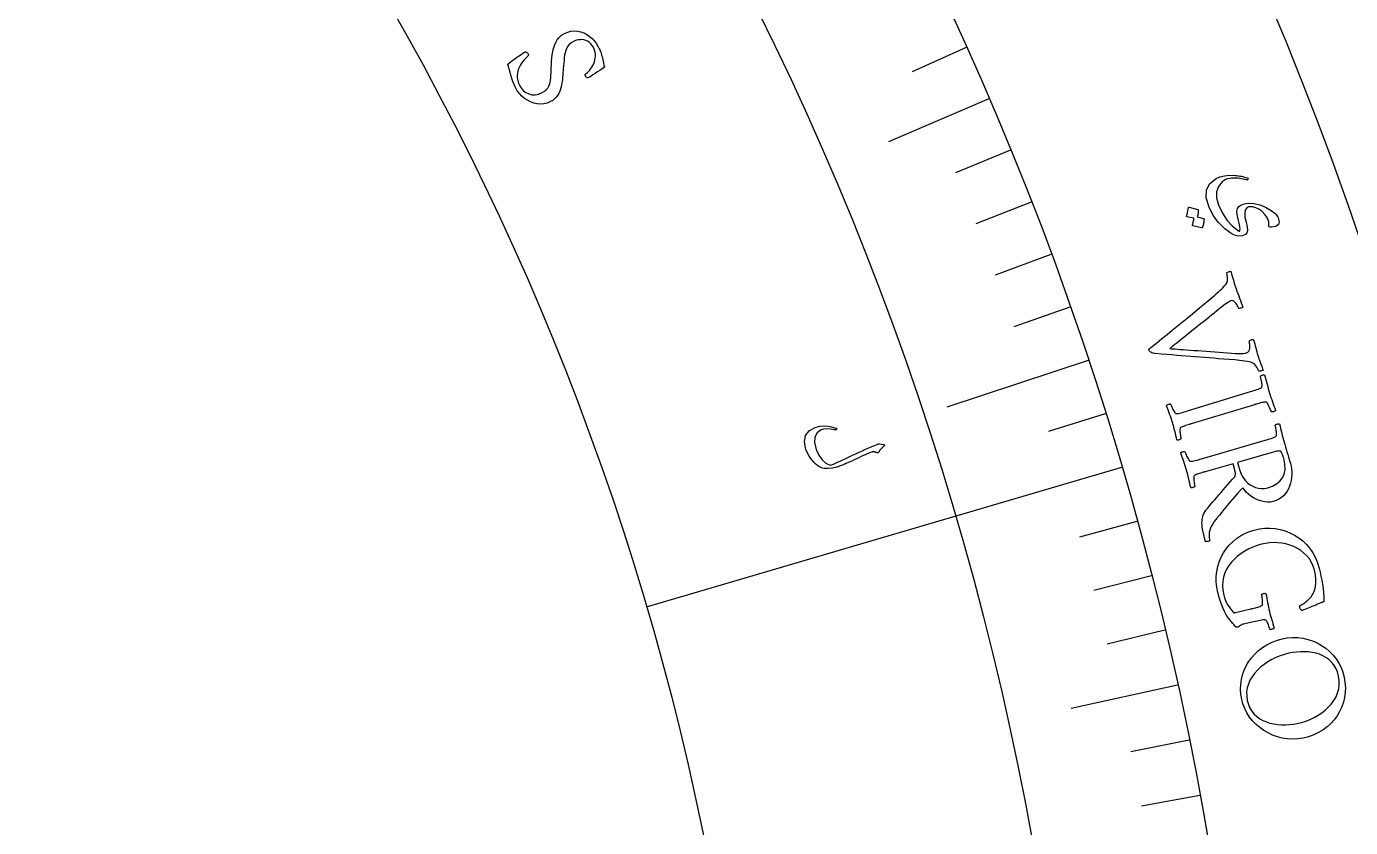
# Model space of a CAD drawing. Header units: millimetres. Extents: x -68 to 68, y -68 to 87.
# Drawn here: x 33.58 to 55.23, y 9.26 to 22.35 of the extents above; entities that cross this region are included whole.
import ezdxf

# ---------------------------------------------------------------- set-up
doc = ezdxf.new("R2010")
doc.units = ezdxf.units.MM
for name, color, linetype in [('ENGRAVE', 7, 'Continuous'), ('ENGRAVE_FINE', 8, 'Continuous'), ('TEXT', 5, 'Continuous')]:
    doc.layers.add(name, color=color, linetype=linetype)

msp = doc.modelspace()

# ---------------------------------------------------------------- linework, layer by layer
at = {"layer": 'ENGRAVE'}
for points in [[(49.3115, 21.1669), (47.674, 20.464)], [(50.9346, 16.8917), (48.6281, 16.1268)], [(51.4818, 15.1421), (43.711, 12.8565)], [(52.3968, 11.586), (50.6569, 11.2012)]]:
    msp.add_lwpolyline(points, dxfattribs=at)
for radius in [66.15, 66.15, 64.3781, 61.0875, 61.0875, 58.4888, 53.6625, 53.6625, 50.8275, 45.5625, 45.5625]:
    msp.add_circle((0, 0), radius, dxfattribs=at)
at = {"layer": 'ENGRAVE_FINE'}
for points in [[(48.9442, 22.003), (48.0576, 21.6045)], [(49.6648, 20.3241), (48.7652, 19.9559)], [(50.0039, 19.4749), (49.0982, 19.1222)], [(50.3286, 18.6197), (49.417, 18.2824)], [(50.6389, 17.7585), (49.7217, 17.4368)], [(51.2156, 16.0195), (50.2879, 15.7293)], [(51.7332, 14.2598), (50.7961, 14.0016)], [(51.9695, 13.3729), (51.0282, 13.1307)], [(52.1908, 12.4815), (51.2454, 12.2554)], [(52.5877, 10.6865), (51.6351, 10.493)], [(52.7631, 9.7834), (51.8074, 9.6062)]]:
    msp.add_lwpolyline(points, dxfattribs=at)
at = {"layer": 'TEXT'}
for points in [[(42.928, 22.0139), (42.9433, 21.9828), (42.9564, 21.9539), (42.9672, 21.9273), (42.9756, 21.903), (42.9827, 21.8796), (42.9892, 21.8556), (42.9952, 21.8309), (43.0007, 21.8057), (43.0064, 21.7787), (43.0129, 21.7487), (43.0203, 21.7157), (43.0285, 21.6798), (42.9924, 21.6541), (42.9553, 21.6288), (42.9172, 21.6039), (42.8782, 21.5793), (42.8411, 21.5565), (42.809, 21.537), (42.7817, 21.5207), (42.7593, 21.5078), (42.7545, 21.5055), (42.7491, 21.5059), (42.7432, 21.5089), (42.7367, 21.5146), (42.7305, 21.5213), (42.7253, 21.5276), (42.7212, 21.5335), (42.7181, 21.5389), (42.7151, 21.546), (42.7136, 21.5529), (42.7134, 21.5595), (42.7147, 21.5658), (42.7323, 21.5786), (42.7503, 21.5942), (42.7689, 21.6126), (42.7879, 21.634), (42.8064, 21.6575), (42.8234, 21.6828), (42.8388, 21.7098), (42.8528, 21.7385), (42.8646, 21.7685), (42.8735, 21.7993), (42.8796, 21.831), (42.8828, 21.8636), (42.8823, 21.8965), (42.8772, 21.9292), (42.8676, 21.9617), (42.8534, 21.994), (42.831, 22.0322), (42.8066, 22.0637), (42.7801, 22.0886), (42.7515, 22.1068), (42.7218, 22.1195), (42.6918, 22.1278), (42.6614, 22.1316), (42.6309, 22.1309), (42.6009, 22.1269), (42.5726, 22.1203), (42.5459, 22.1114), (42.5207, 22.0999), (42.4842, 22.0776), (42.4537, 22.0517), (42.4292, 22.0223), (42.4107, 21.9893), (42.3967, 21.9535), (42.3857, 21.9158), (42.3776, 21.876), (42.3725, 21.8342), (42.3687, 21.7912), (42.3647, 21.7481), (42.3605, 21.7047), (42.356, 21.661), (42.3533, 21.6277), (42.3504, 21.5928), (42.3474, 21.5562), (42.3443, 21.518), (42.3404, 21.4789), (42.3352, 21.4399), (42.3287, 21.4008), (42.3209, 21.3618), (42.3109, 21.3236), (42.2979, 21.2872), (42.282, 21.2526), (42.2631, 21.2197), (42.2407, 21.1894), (42.2142, 21.1625), (42.1835, 21.1389), (42.1488, 21.1188), (42.0943, 21.0962), (42.0393, 21.0828), (41.9837, 21.0784), (41.9275, 21.083), (41.8723, 21.0955), (41.8195, 21.1145), (41.7692, 21.14), (41.7212, 21.1721), (41.6769, 21.2096), (41.6376, 21.2513), (41.6033, 21.2973), (41.5739, 21.3475), (41.5501, 21.3971), (41.5296, 21.4473), (41.5122, 21.498), (41.498, 21.5492), (41.4855, 21.5993), (41.4732, 21.6465), (41.461, 21.6907), (41.449, 21.7321), (41.4758, 21.7536), (41.5038, 21.7752), (41.5331, 21.797), (41.5635, 21.819), (41.5936, 21.8403), (41.622, 21.86), (41.6486, 21.8782), (41.6735, 21.8948), (41.6952, 21.909), (41.7125, 21.9201), (41.7252, 21.928), (41.7336, 21.9328), (41.7412, 21.9301), (41.7486, 21.9269), (41.7559, 21.923), (41.763, 21.9186), (41.7696, 21.9136), (41.7753, 21.908), (41.7803, 21.9018), (41.7844, 21.895), (41.7876, 21.8862), (41.7875, 21.8779), (41.7843, 21.8702), (41.7778, 21.8632), (41.7643, 21.8512), (41.749, 21.8362), (41.7319, 21.8181), (41.713, 21.7971), (41.6936, 21.7733), (41.675, 21.747), (41.6572, 21.7183), (41.6402, 21.6871), (41.6253, 21.6539), (41.6141, 21.6191), (41.6063, 21.5826), (41.6022, 21.5445), (41.603, 21.5049), (41.6101, 21.4639), (41.6234, 21.4216), (41.6431, 21.3779), (41.6706, 21.334), (41.7046, 21.2973), (41.745, 21.2676), (41.7919, 21.2449), (41.843, 21.2318), (41.8961, 21.2309), (41.9512, 21.2421), (42.0084, 21.2654), (42.0467, 21.2878), (42.0781, 21.3125), (42.1024, 21.3397), (42.1198, 21.3692), (42.1322, 21.401), (42.1416, 21.4349), (42.148, 21.4708), (42.1514, 21.5087), (42.1533, 21.5484), (42.1551, 21.5895), (42.1567, 21.632), (42.1582, 21.676), (42.1616, 21.7259), (42.1656, 21.777), (42.1705, 21.8295), (42.176, 21.8832), (42.184, 21.9365), (42.1959, 21.988), (42.2119, 22.0375), (42.2319, 22.0852), (42.2574, 22.1293), (42.2897, 22.1683), (42.3289, 22.2021), (42.3751, 22.2307), (42.4279, 22.2539), (42.4809, 22.2682), (42.5343, 22.2736), (42.588, 22.2701), (42.6408, 22.2588), (42.6913, 22.2408), (42.7396, 22.2162), (42.7857, 22.185), (42.8283, 22.1484), (42.8662, 22.1076), (42.8995, 22.0628), (42.928, 22.0139)], [(53.891, 19.0975), (53.8899, 19.1549), (53.8702, 19.2124), (53.8319, 19.27), (53.7751, 19.3275), (53.7288, 19.3603), (53.6792, 19.3835), (53.6263, 19.3973), (53.5701, 19.4016), (53.5597, 19.4003), (53.5495, 19.3968), (53.5397, 19.3913), (53.5303, 19.3836), (53.5056, 19.3464), (53.4953, 19.2954), (53.4993, 19.2304), (53.5176, 19.1515), (53.5363, 19.0738), (53.5411, 19.0143), (53.5321, 18.973), (53.5093, 18.9499), (53.4521, 18.928), (53.3968, 18.9211), (53.3432, 18.9291), (53.2914, 18.9521), (53.1696, 19.04), (53.066, 19.1427), (52.9805, 19.2603), (52.9131, 19.3928), (52.868, 19.548), (52.872, 19.6782), (52.9253, 19.7836), (53.028, 19.8642), (53.0912, 19.8904), (53.1641, 19.9072), (53.2468, 19.9147), (53.3392, 19.9129), (53.3658, 19.9101), (53.3916, 19.9067), (53.4168, 19.9027), (53.4413, 19.8982), (53.4653, 19.8929), (53.4889, 19.887), (53.512, 19.8803), (53.5348, 19.8729), (53.5448, 19.8681), (53.5503, 19.8625), (53.5511, 19.8561), (53.5473, 19.8489), (53.5413, 19.8434), (53.5344, 19.8401), (53.5268, 19.839), (53.5184, 19.84), (53.3903, 19.866), (53.2821, 19.8692), (53.194, 19.85), (53.1259, 19.8083), (53.0656, 19.7336), (53.036, 19.6461), (53.0369, 19.5456), (53.0683, 19.432), (53.1312, 19.2948), (53.2066, 19.178), (53.2946, 19.0814), (53.3954, 19.005), (53.4031, 19.001), (53.4094, 19.0007), (53.4144, 19.0042), (53.4181, 19.0113), (53.4208, 19.0361), (53.4164, 19.0758), (53.4049, 19.1305), (53.3862, 19.2001), (53.3698, 19.272), (53.3668, 19.3302), (53.3771, 19.3749), (53.4008, 19.4061), (53.4338, 19.4285), (53.471, 19.4449), (53.5124, 19.4553), (53.558, 19.4596), (53.6526, 19.4542), (53.7457, 19.4326), (53.8372, 19.3949), (53.927, 19.3409), (53.9491, 19.3259), (53.969, 19.3108), (53.9867, 19.2955), (54.0022, 19.2801), (54.0156, 19.2647), (54.0269, 19.2495), (54.0362, 19.2345), (54.0434, 19.2196), (54.0593, 19.1569), (54.046, 19.1104), (54.0038, 19.0801), (53.9324, 19.0658), (53.9116, 19.0667), (53.8977, 19.0723), (53.8908, 19.0825), (53.891, 19.0975)], [(52.8227, 19.2101), (52.8254, 19.2088), (52.8276, 19.2066), (52.8292, 19.2032), (52.8304, 19.1988), (52.8301, 19.1814), (52.8291, 19.1642), (52.8273, 19.1474), (52.8247, 19.1308), (52.8213, 19.1144), (52.817, 19.0979), (52.8118, 19.0815), (52.8057, 19.0651), (52.8033, 19.0615), (52.8003, 19.0592), (52.7965, 19.0581), (52.7921, 19.0584), (52.6453, 19.0895), (52.643, 19.0909), (52.6419, 19.0939), (52.6421, 19.0985), (52.6434, 19.1046), (52.6451, 19.109), (52.6471, 19.116), (52.6494, 19.1254), (52.652, 19.1375), (52.655, 19.1521), (52.6584, 19.1696), (52.6622, 19.1898), (52.6665, 19.2129), (52.5521, 19.2377), (52.5482, 19.2394), (52.5463, 19.2426), (52.5462, 19.2474), (52.548, 19.2538), (52.5495, 19.2593), (52.5517, 19.2679), (52.5546, 19.2795), (52.5581, 19.2943), (52.5622, 19.3124), (52.5668, 19.3339), (52.5719, 19.3589), (52.5774, 19.3874), (52.5789, 19.3907), (52.5809, 19.3927), (52.5833, 19.3932), (52.5863, 19.3925), (52.7291, 19.3588), (52.7318, 19.3576), (52.7339, 19.3553), (52.7356, 19.352), (52.7368, 19.3476), (52.7373, 19.333), (52.7369, 19.3186), (52.7357, 19.3043), (52.7337, 19.2902), (52.731, 19.2762), (52.7276, 19.2624), (52.7235, 19.2489), (52.7189, 19.2355)], [(53.3554, 18.0601), (53.3691, 18.0203), (53.383, 17.9814), (53.3971, 17.9432), (53.4115, 17.9058), (53.4258, 17.8689), (53.4398, 17.8322), (53.4536, 17.7958), (53.467, 17.7597), (53.4617, 17.7556), (53.4537, 17.7514), (53.4432, 17.7473), (53.4302, 17.7433), (53.4173, 17.7401), (53.4074, 17.7388), (53.4005, 17.7394), (53.3965, 17.7418), (53.3939, 17.7484), (53.3894, 17.758), (53.3831, 17.7706), (53.3749, 17.7862), (53.3653, 17.8029), (53.3545, 17.8187), (53.3427, 17.8337), (53.3298, 17.8478), (53.3159, 17.8589), (53.301, 17.8653), (53.2852, 17.8668), (53.2685, 17.8634), (53.2446, 17.8523), (53.2121, 17.832), (53.171, 17.8026), (53.1214, 17.7641), (53.0958, 17.7435), (53.0663, 17.7197), (53.0328, 17.6927), (52.9955, 17.6625), (52.9552, 17.63), (52.9129, 17.596), (52.8685, 17.5604), (52.822, 17.5234), (52.7745, 17.4855), (52.727, 17.4475), (52.6796, 17.4095), (52.6321, 17.3712), (52.5857, 17.3338), (52.541, 17.2981), (52.4982, 17.264), (52.4572, 17.2315), (52.4189, 17.2014), (52.3843, 17.1742), (52.3533, 17.1499), (52.326, 17.1285), (52.3034, 17.1109), (52.2867, 17.0977), (52.2758, 17.0889), (52.2708, 17.0847), (52.2805, 17.0836), (52.2979, 17.082), (52.3232, 17.0798), (52.3564, 17.0772), (52.3959, 17.0742), (52.4405, 17.0709), (52.4901, 17.0674), (52.5447, 17.0636), (52.6034, 17.0595), (52.665, 17.0551), (52.7295, 17.0504), (52.7971, 17.0455), (52.8664, 17.0404), (52.9362, 17.0351), (53.0065, 17.0299), (53.0774, 17.0245), (53.1475, 17.0192), (53.2154, 17.014), (53.2813, 17.009), (53.3451, 17.004), (53.3691, 17.0024), (53.3935, 17.0015), (53.4183, 17.0015), (53.4436, 17.0022), (53.4679, 17.0039), (53.4898, 17.0066), (53.5094, 17.0102), (53.5266, 17.0148), (53.5444, 17.0228), (53.5585, 17.0343), (53.5687, 17.0492), (53.575, 17.0676), (53.5786, 17.0878), (53.5805, 17.1082), (53.5805, 17.1287), (53.5789, 17.1493), (53.5763, 17.1683), (53.5738, 17.1841), (53.5714, 17.1966), (53.5689, 17.2058), (53.5714, 17.2115), (53.5773, 17.2168), (53.5865, 17.2218), (53.599, 17.2266), (53.6122, 17.2301), (53.6235, 17.2317), (53.633, 17.2312), (53.6405, 17.2288), (53.6499, 17.1948), (53.6589, 17.1617), (53.6674, 17.1295), (53.6754, 17.0982), (53.6836, 17.067), (53.6925, 17.0349), (53.7021, 17.002), (53.7125, 16.9684), (53.7213, 16.9409), (53.7293, 16.9164), (53.7364, 16.895), (53.7428, 16.8766), (53.7488, 16.8599), (53.7549, 16.8433), (53.7612, 16.827), (53.7675, 16.8108), (53.7741, 16.7939), (53.7814, 16.775), (53.7892, 16.7542), (53.7976, 16.7315), (53.7921, 16.7276), (53.7838, 16.7238), (53.7727, 16.7201), (53.7588, 16.7167), (53.7454, 16.7141), (53.7356, 16.7129), (53.7294, 16.7132), (53.7268, 16.715), (53.7229, 16.7248), (53.7159, 16.739), (53.7059, 16.7576), (53.6928, 16.7806), (53.677, 16.8039), (53.6589, 16.8236), (53.6386, 16.8397), (53.6161, 16.852), (53.5967, 16.8594), (53.5705, 16.8664), (53.5374, 16.8732), (53.4974, 16.8797), (53.4545, 16.8856), (53.4127, 16.8906), (53.3721, 16.8947), (53.3326, 16.898), (53.2411, 16.9054), (53.1534, 16.9123), (53.0695, 16.9189), (52.9895, 16.925), (52.9122, 16.9309), (52.8361, 16.9369), (52.7614, 16.9428), (52.688, 16.9488), (52.6147, 16.9548), (52.5399, 16.9608), (52.4638, 16.9667), (52.3863, 16.9727), (52.3059, 16.9789), (52.2213, 16.9857), (52.1324, 16.993), (52.0392, 17.0008), (52.0144, 17.0038), (51.9931, 17.0084), (51.9754, 17.0147), (51.9612, 17.0227), (51.9499, 17.0319), (51.9406, 17.0419), (51.9334, 17.0528), (51.9284, 17.0646), (51.9282, 17.0684), (51.9302, 17.0726), (51.9342, 17.0772), (51.9404, 17.082), (51.947, 17.0869), (51.9526, 17.0915), (51.9571, 17.0957), (51.9605, 17.0995), (52.0528, 17.1738), (52.1418, 17.2458), (52.2277, 17.3153), (52.3105, 17.3824), (52.392, 17.4486), (52.4741, 17.5155), (52.5567, 17.583), (52.64, 17.6513), (52.7256, 17.722), (52.8153, 17.7967), (52.909, 17.8756), (53.0067, 17.9587), (53.0368, 17.9841), (53.065, 18.0087), (53.0915, 18.0325), (53.1161, 18.0556), (53.1391, 18.0785), (53.1606, 18.1017), (53.1806, 18.1254), (53.1991, 18.1494), (53.2059, 18.1601), (53.211, 18.1729), (53.2142, 18.188), (53.2156, 18.2053), (53.2158, 18.2234), (53.215, 18.241), (53.2134, 18.2582), (53.211, 18.2749), (53.2081, 18.2902), (53.2053, 18.3033), (53.2026, 18.3142), (53.1999, 18.3228), (53.2016, 18.3246), (53.2076, 18.3276), (53.2177, 18.3316), (53.2322, 18.3367), (53.2468, 18.3416), (53.2578, 18.3449), (53.265, 18.3465), (53.2685, 18.3465), (53.2813, 18.3053), (53.2926, 18.2676), (53.3024, 18.2335), (53.3109, 18.2029), (53.3195, 18.1724), (53.3298, 18.1384), (53.3418, 18.1009), (53.3554, 18.0601)], [(53.902, 16.3565), (53.9133, 16.3201), (53.9249, 16.2843), (53.9368, 16.2491), (53.949, 16.2145), (53.9613, 16.1798), (53.9737, 16.1442), (53.9862, 16.1078), (53.9988, 16.0706), (53.9942, 16.0644), (53.9873, 16.0592), (53.9781, 16.0548), (53.9666, 16.0513), (53.9549, 16.0489), (53.9447, 16.0479), (53.9361, 16.0482), (53.9292, 16.0499), (53.9263, 16.059), (53.9219, 16.0711), (53.9161, 16.0863), (53.9089, 16.1045), (53.9008, 16.1238), (53.8925, 16.1423), (53.8839, 16.1601), (53.875, 16.1771), (53.866, 16.1917), (53.8573, 16.2021), (53.8488, 16.2086), (53.8405, 16.2109), (53.8261, 16.2103), (53.8101, 16.2083), (53.7925, 16.205), (53.7733, 16.2003), (53.7528, 16.1947), (53.7314, 16.1887), (53.7092, 16.1823), (53.6861, 16.1754), (53.6824, 16.1743), (53.6786, 16.1732), (53.6749, 16.172), (53.6712, 16.1709), (53.6675, 16.1698), (53.6637, 16.1687), (53.66, 16.1675), (53.6563, 16.1664), (52.6217, 15.8547), (52.618, 15.8536), (52.6143, 15.8525), (52.6106, 15.8514), (52.6069, 15.8502), (52.6031, 15.8491), (52.5994, 15.848), (52.5957, 15.8469), (52.592, 15.8457), (52.569, 15.8387), (52.5471, 15.8319), (52.5264, 15.8252), (52.5068, 15.8187), (52.4887, 15.8122), (52.4725, 15.8054), (52.4583, 15.7983), (52.4461, 15.791), (52.4413, 15.7849), (52.438, 15.7752), (52.4361, 15.7618), (52.4356, 15.7449), (52.4363, 15.726), (52.4379, 15.7067), (52.4405, 15.687), (52.4441, 15.6669), (52.4479, 15.6482), (52.4512, 15.6328), (52.4541, 15.6206), (52.4565, 15.6116), (52.4516, 15.6065), (52.4446, 15.6017), (52.4355, 15.597), (52.4243, 15.5926), (52.4128, 15.5893), (52.4028, 15.5879), (52.3942, 15.5884), (52.387, 15.5909), (52.3785, 15.6281), (52.3701, 15.6646), (52.3617, 15.7002), (52.3534, 15.735), (52.3447, 15.7695), (52.3355, 15.8044), (52.3256, 15.8395), (52.3151, 15.875), (52.3044, 15.9095), (52.2931, 15.9442), (52.2812, 15.979), (52.2687, 16.0139), (52.2558, 16.0491), (52.2426, 16.0845), (52.2292, 16.1202), (52.2155, 16.1561), (52.22, 16.1621), (52.2269, 16.1673), (52.236, 16.1718), (52.2474, 16.1754), (52.2592, 16.1779), (52.2693, 16.1791), (52.2779, 16.179), (52.2848, 16.1775), (52.2877, 16.1687), (52.2921, 16.1569), (52.298, 16.1422), (52.3052, 16.1246), (52.3134, 16.1059), (52.3223, 16.0878), (52.3317, 16.0705), (52.3419, 16.0538), (52.3518, 16.0396), (52.3608, 16.0297), (52.3688, 16.024), (52.3758, 16.0225), (52.3931, 16.023), (52.4123, 16.0252), (52.4332, 16.0292), (52.456, 16.0349), (52.4802, 16.0417), (52.5053, 16.049), (52.5312, 16.0566), (52.558, 16.0648), (53.5913, 16.3806), (53.6182, 16.3889), (53.6442, 16.3971), (53.6694, 16.4052), (53.6938, 16.4133), (53.7164, 16.4215), (53.7364, 16.4301), (53.7537, 16.4391), (53.7683, 16.4485), (53.7743, 16.454), (53.778, 16.4635), (53.7794, 16.477), (53.7786, 16.4945), (53.7764, 16.5141), (53.7736, 16.5341), (53.7702, 16.5544), (53.7661, 16.575), (53.762, 16.5941), (53.7584, 16.61), (53.7552, 16.6225), (53.7526, 16.6317), (53.7575, 16.6369), (53.7644, 16.6419), (53.7734, 16.6467), (53.7846, 16.6513), (53.796, 16.6547), (53.8061, 16.6562), (53.8147, 16.6557), (53.822, 16.6532), (53.8323, 16.615), (53.8424, 16.577), (53.8522, 16.5394), (53.8617, 16.502), (53.8713, 16.465), (53.8812, 16.4284), (53.8914, 16.3922), (53.902, 16.3565)], [(47.5916, 15.5192), (47.5968, 15.5181), (47.6011, 15.5158), (47.6043, 15.5124), (47.6065, 15.5078), (47.6073, 15.5027), (47.6061, 15.4979), (47.6031, 15.4932), (47.5983, 15.4888), (47.5695, 15.4643), (47.5455, 15.4403), (47.5264, 15.4169), (47.5121, 15.394), (47.5066, 15.3869), (47.4989, 15.3828), (47.4889, 15.382), (47.4768, 15.3842), (47.4706, 15.3862), (47.4647, 15.388), (47.4591, 15.3898), (47.4536, 15.3914), (47.4485, 15.3928), (47.4439, 15.3943), (47.4396, 15.3956), (47.4358, 15.3969), (47.4289, 15.399), (47.4213, 15.3995), (47.413, 15.3987), (47.4039, 15.3963), (47.3795, 15.3865), (47.3529, 15.3753), (47.3242, 15.3628), (47.2935, 15.3491), (47.2606, 15.3342), (47.2256, 15.3182), (47.1884, 15.3011), (47.1491, 15.2829), (47.1101, 15.2641), (47.0733, 15.2468), (47.0387, 15.231), (47.0064, 15.2165), (46.9762, 15.2034), (46.9482, 15.1915), (46.9223, 15.1807), (46.8985, 15.1712), (46.8271, 15.146), (46.7569, 15.1298), (46.6881, 15.1226), (46.6205, 15.1243), (46.5781, 15.1336), (46.5348, 15.1551), (46.4904, 15.1887), (46.4451, 15.2345), (46.4028, 15.2864), (46.3685, 15.3368), (46.3419, 15.3857), (46.3232, 15.4333), (46.2994, 15.5601), (46.3162, 15.6624), (46.3737, 15.7403), (46.472, 15.7938), (46.552, 15.8139), (46.6352, 15.8194), (46.7215, 15.8102), (46.8109, 15.7861), (46.8164, 15.7838), (46.8204, 15.7808), (46.8227, 15.7771), (46.8235, 15.7726), (46.8233, 15.7675), (46.8223, 15.7633), (46.8202, 15.76), (46.8173, 15.7576), (46.8127, 15.755), (46.8078, 15.7536), (46.8028, 15.7533), (46.7976, 15.7542), (46.7218, 15.7657), (46.6591, 15.77), (46.6095, 15.7672), (46.5729, 15.7573), (46.5039, 15.7072), (46.4675, 15.6371), (46.4637, 15.547), (46.4922, 15.4369), (46.535, 15.3432), (46.5867, 15.2686), (46.6474, 15.213), (46.7173, 15.1765), (46.7423, 15.1859), (46.7712, 15.1974), (46.8042, 15.2112), (46.8411, 15.2272), (46.8821, 15.2455), (46.9272, 15.2662), (46.9764, 15.2894), (47.0297, 15.315), (47.0849, 15.3409), (47.1393, 15.3661), (47.1929, 15.3906), (47.2457, 15.4145), (47.2978, 15.4377), (47.3491, 15.46), (47.3997, 15.4815), (47.4496, 15.5022), (47.497, 15.5242), (47.5027, 15.5257), (47.5082, 15.5266), (47.5135, 15.5268), (47.5187, 15.5264)], [(54.2436, 15.2045), (54.2538, 15.1617), (54.2606, 15.1172), (54.2642, 15.0712), (54.2644, 15.0235), (54.2612, 14.9755), (54.2544, 14.9285), (54.2439, 14.8823), (54.2297, 14.8371), (54.2116, 14.7938), (54.1892, 14.7532), (54.1625, 14.7154), (54.1314, 14.6804), (54.0958, 14.6493), (54.0554, 14.623), (54.0101, 14.6016), (53.96, 14.585), (53.9157, 14.5763), (53.8703, 14.574), (53.824, 14.578), (53.7765, 14.5883), (53.7294, 14.6038), (53.6838, 14.6234), (53.6397, 14.6471), (53.5972, 14.6749), (53.5575, 14.7057), (53.5219, 14.7384), (53.4905, 14.7732), (53.4633, 14.8098), (53.4196, 14.7629), (53.3779, 14.7173), (53.3382, 14.673), (53.3005, 14.63), (53.2639, 14.5873), (53.2276, 14.5441), (53.1916, 14.5004), (53.156, 14.4561), (53.1195, 14.4104), (53.0811, 14.3621), (53.0409, 14.3115), (52.9987, 14.2584), (52.9731, 14.2229), (52.952, 14.1875), (52.9357, 14.1522), (52.9239, 14.117), (52.9169, 14.0799), (52.9145, 14.0389), (52.9169, 13.9941), (52.9239, 13.9453), (52.9188, 13.9397), (52.9111, 13.9353), (52.9007, 13.9322), (52.8876, 13.9304), (52.8746, 13.9295), (52.8645, 13.929), (52.8574, 13.9289), (52.8531, 13.9293), (52.8382, 13.9877), (52.8258, 14.0413), (52.8157, 14.09), (52.8081, 14.1339), (52.8026, 14.1728), (52.7991, 14.2063), (52.7974, 14.2346), (52.7977, 14.2575), (52.7997, 14.2727), (52.8025, 14.2907), (52.8059, 14.3116), (52.8101, 14.3354), (52.8169, 14.3611), (52.8279, 14.3876), (52.8432, 14.4149), (52.8627, 14.4431), (52.8726, 14.4555), (52.8863, 14.4722), (52.9039, 14.4934), (52.9252, 14.519), (52.9498, 14.5481), (52.977, 14.58), (53.0068, 14.6147), (53.0391, 14.6521), (53.0733, 14.6916), (53.1086, 14.7324), (53.145, 14.7746), (53.1826, 14.8182), (53.2205, 14.8621), (53.2581, 14.9053), (53.2954, 14.9478), (53.3324, 14.9896), (53.342, 15.0055), (53.3467, 15.0248), (53.3464, 15.0474), (53.3411, 15.0733), (53.3048, 15.201), (52.8513, 15.0717), (52.8476, 15.0706), (52.8439, 15.0696), (52.8401, 15.0685), (52.8364, 15.0674), (52.8326, 15.0664), (52.8289, 15.0653), (52.8252, 15.0642), (52.8214, 15.0632), (52.7983, 15.0565), (52.7764, 15.05), (52.7555, 15.0436), (52.7358, 15.0374), (52.7177, 15.0312), (52.7014, 15.0246), (52.6871, 15.0178), (52.6747, 15.0106), (52.6699, 15.0046), (52.6664, 14.9949), (52.6643, 14.9816), (52.6636, 14.9647), (52.664, 14.9457), (52.6654, 14.9264), (52.6677, 14.9067), (52.6709, 14.8865), (52.6744, 14.8678), (52.6775, 14.8523), (52.6802, 14.8401), (52.6825, 14.831), (52.6775, 14.826), (52.6705, 14.8213), (52.6613, 14.8168), (52.6501, 14.8125), (52.6385, 14.8094), (52.6284, 14.8081), (52.6198, 14.8088), (52.6127, 14.8114), (52.6048, 14.8487), (52.5969, 14.8853), (52.589, 14.921), (52.5812, 14.9559), (52.5731, 14.9906), (52.5644, 15.0256), (52.555, 15.0609), (52.5451, 15.0965), (52.5348, 15.1312), (52.524, 15.166), (52.5127, 15.201), (52.5007, 15.2361), (52.4883, 15.2715), (52.4757, 15.3071), (52.4628, 15.343), (52.4496, 15.3791), (52.4542, 15.385), (52.4612, 15.3902), (52.4704, 15.3945), (52.4818, 15.3979), (52.4936, 15.4003), (52.5038, 15.4013), (52.5123, 15.4011), (52.5192, 15.3995), (52.522, 15.3906), (52.5263, 15.3788), (52.5319, 15.364), (52.5388, 15.3463), (52.5468, 15.3274), (52.5553, 15.3092), (52.5646, 15.2917), (52.5744, 15.2749), (52.5842, 15.2606), (52.593, 15.2505), (52.6009, 15.2447), (52.6079, 15.2431), (52.6252, 15.2434), (52.6444, 15.2453), (52.6654, 15.249), (52.6883, 15.2544), (52.7126, 15.2608), (52.7377, 15.2677), (52.7638, 15.2749), (52.7907, 15.2827), (53.8279, 15.5857), (53.8548, 15.5935), (53.881, 15.6014), (53.9063, 15.6091), (53.9308, 15.6168), (53.9536, 15.6247), (53.9737, 15.633), (53.9911, 15.6418), (54.0059, 15.6509), (54.0119, 15.6564), (54.0157, 15.6658), (54.0174, 15.6793), (54.0169, 15.6968), (54.015, 15.7164), (54.0125, 15.7361), (54.0095, 15.7561), (54.0059, 15.7762), (54.0022, 15.7948), (53.9989, 15.8103), (53.9961, 15.8226), (53.9936, 15.8318), (53.9986, 15.837), (54.0056, 15.8419), (54.0147, 15.8465), (54.0259, 15.8509), (54.0374, 15.8542), (54.0475, 15.8555), (54.0561, 15.8549), (54.0633, 15.8522), (54.073, 15.814), (54.0825, 15.7761), (54.0916, 15.7387), (54.1004, 15.7018), (54.1093, 15.6651), (54.1185, 15.6288), (54.1281, 15.5928), (54.1382, 15.557), (54.1491, 15.5195), (54.1608, 15.4805), (54.1731, 15.4403), (54.1861, 15.3987), (54.1997, 15.3548), (54.2139, 15.3078), (54.2285, 15.2577), (54.2436, 15.2045)], [(53.8746, 14.8094), (53.9495, 14.8358), (54.0142, 14.8713), (54.0686, 14.9157), (54.1128, 14.9692), (54.1434, 15.0329), (54.157, 15.1079), (54.1535, 15.1941), (54.133, 15.2915), (54.1292, 15.3044), (54.1242, 15.3203), (54.118, 15.3391), (54.1107, 15.3608), (54.1025, 15.3812), (54.0939, 15.3962), (54.0848, 15.4057), (54.0752, 15.4097), (54.0608, 15.4105), (54.0427, 15.4091), (54.0211, 15.4054), (53.996, 15.3995), (53.9689, 15.3924), (53.9418, 15.3851), (53.9146, 15.3776), (53.8872, 15.3698), (53.3796, 15.2223), (53.4166, 15.0919), (53.4327, 15.0455), (53.4538, 15.0017), (53.48, 14.9606), (53.5114, 14.922), (53.547, 14.8873), (53.5858, 14.8577), (53.6279, 14.8331), (53.6732, 14.8137), (53.7211, 14.8007), (53.7706, 14.7957), (53.8218, 14.7986), (53.8746, 14.8094)], [(53.594, 12.8313), (53.5978, 12.8323), (53.6016, 12.8332), (53.6054, 12.8341), (53.6091, 12.835), (53.6129, 12.8359), (53.6167, 12.8368), (53.6205, 12.8377), (53.6242, 12.8386), (53.6476, 12.8443), (53.6698, 12.8498), (53.6909, 12.8553), (53.7109, 12.8607), (53.7293, 12.8662), (53.7458, 12.872), (53.7604, 12.8783), (53.773, 12.8849), (53.7794, 12.89), (53.7839, 12.8992), (53.7866, 12.9125), (53.7876, 12.9298), (53.7872, 12.9493), (53.7861, 12.9689), (53.7844, 12.9887), (53.7819, 13.0087), (53.7791, 13.0271), (53.7767, 13.0425), (53.7745, 13.0548), (53.7725, 13.0639), (53.7776, 13.0687), (53.7849, 13.0733), (53.7942, 13.0774), (53.8056, 13.0813), (53.8172, 13.0841), (53.8274, 13.0849), (53.8359, 13.0839), (53.843, 13.081), (53.8507, 13.043), (53.8579, 13.0056), (53.8646, 12.9687), (53.8709, 12.9324), (53.8772, 12.8965), (53.8841, 12.8606), (53.8916, 12.825), (53.8997, 12.7894), (53.9086, 12.7533), (53.9178, 12.7185), (53.9274, 12.6849), (53.9373, 12.6526), (53.9474, 12.6201), (53.9575, 12.5861), (53.9676, 12.5506), (53.9777, 12.5136), (53.9727, 12.5079), (53.9655, 12.5031), (53.956, 12.4993), (53.9444, 12.4966), (53.9325, 12.4949), (53.9223, 12.4944), (53.9138, 12.4952), (53.907, 12.4972), (53.9047, 12.5062), (53.9012, 12.5179), (53.8966, 12.5324), (53.8909, 12.5495), (53.8843, 12.5677), (53.8772, 12.5851), (53.8697, 12.6017), (53.8617, 12.6175), (53.8534, 12.6311), (53.8452, 12.641), (53.837, 12.6472), (53.8288, 12.6498), (53.8115, 12.6505), (53.7923, 12.6495), (53.7711, 12.647), (53.7479, 12.6428), (53.7234, 12.6376), (53.6979, 12.632), (53.6715, 12.6261), (53.6442, 12.6197), (53.4702, 12.5788), (53.4515, 12.5735), (53.4356, 12.5673), (53.4227, 12.5602), (53.4126, 12.552), (53.4038, 12.5441), (53.3946, 12.5378), (53.3851, 12.5331), (53.3752, 12.53), (53.3702, 12.5293), (53.3653, 12.5296), (53.3605, 12.531), (53.3558, 12.5333), (53.3501, 12.5376), (53.3424, 12.5448), (53.3328, 12.5547), (53.3211, 12.5675), (53.3006, 12.5915), (53.2794, 12.6175), (53.2573, 12.6454), (53.2344, 12.6752), (53.2112, 12.7083), (53.1881, 12.7461), (53.1653, 12.7885), (53.1426, 12.8355), (53.1204, 12.8889), (53.0988, 12.9501), (53.0779, 13.0193), (53.0576, 13.0963), (53.0398, 13.1852), (53.0309, 13.2723), (53.0307, 13.3577), (53.0394, 13.4414), (53.0561, 13.5225), (53.0799, 13.6), (53.1108, 13.674), (53.149, 13.7446), (53.1936, 13.8108), (53.2438, 13.8719), (53.2996, 13.9279), (53.3612, 13.9788), (53.4276, 14.0238), (53.4984, 14.0621), (53.5734, 14.0936), (53.6526, 14.1185), (53.7388, 14.137), (53.8243, 14.1471), (53.9092, 14.1487), (53.9935, 14.1417), (54.0761, 14.1268), (54.1562, 14.1045), (54.2336, 14.0747), (54.3084, 14.0376), (54.3793, 13.9931), (54.4451, 13.9416), (54.5058, 13.8831), (54.5613, 13.8175), (54.6105, 13.7454), (54.6521, 13.6675), (54.6863, 13.5836), (54.7129, 13.494), (54.7276, 13.4314), (54.7414, 13.3671), (54.7542, 13.3009), (54.7659, 13.2331), (54.776, 13.1637), (54.7835, 13.0933), (54.7886, 13.0219), (54.7911, 12.9493), (54.788, 12.948), (54.7787, 12.944), (54.7632, 12.9374), (54.7416, 12.9281), (54.7157, 12.9172), (54.6876, 12.9055), (54.6574, 12.8932), (54.6251, 12.8803), (54.5924, 12.8672), (54.5612, 12.8547), (54.5316, 12.8428), (54.5035, 12.8313), (54.4789, 12.8214), (54.46, 12.814), (54.4466, 12.8091), (54.4388, 12.8066), (54.4337, 12.8054), (54.4281, 12.8068), (54.4218, 12.8107), (54.415, 12.8172), (54.4084, 12.8253), (54.403, 12.834), (54.3988, 12.8433), (54.3958, 12.8532), (54.3943, 12.8619), (54.3938, 12.8703), (54.3944, 12.8782), (54.3961, 12.8857), (54.4111, 12.8928), (54.4294, 12.9026), (54.4511, 12.9151), (54.4761, 12.9303), (54.5027, 12.9488), (54.529, 12.9712), (54.5549, 12.9977), (54.5806, 13.0283), (54.6043, 13.0633), (54.6242, 13.1034), (54.6404, 13.1487), (54.6529, 13.199), (54.6597, 13.255), (54.6592, 13.3174), (54.6511, 13.3862), (54.6356, 13.4613), (54.615, 13.5281), (54.5874, 13.5896), (54.5529, 13.6461), (54.5114, 13.6973), (54.4643, 13.7432), (54.4128, 13.7836), (54.357, 13.8187), (54.2968, 13.8483), (54.2336, 13.8724), (54.1689, 13.8909), (54.1025, 13.9039), (54.0346, 13.9113), (53.9664, 13.9133), (53.8995, 13.9099), (53.8337, 13.9013), (53.7691, 13.8874), (53.6986, 13.8666), (53.6299, 13.841), (53.5631, 13.8108), (53.4982, 13.7759), (53.4365, 13.7366), (53.3793, 13.6931), (53.3267, 13.6456), (53.2787, 13.594), (53.2363, 13.5385), (53.2008, 13.4796), (53.1721, 13.4172), (53.1503, 13.3513), (53.1367, 13.2821), (53.1326, 13.2099), (53.138, 13.1346), (53.1529, 13.0563), (53.1658, 13.0105), (53.1814, 12.9683), (53.1996, 12.9294), (53.2204, 12.894), (53.2424, 12.8615), (53.2639, 12.8314), (53.285, 12.8036), (53.3057, 12.7782), (53.3097, 12.7733), (53.314, 12.7699), (53.3183, 12.7681), (53.3228, 12.7677), (53.3276, 12.7683), (53.3328, 12.7691), (53.3385, 12.7702), (53.3445, 12.7716)], [(55.1216, 11.7134), (55.1353, 11.6297), (55.1408, 11.5467), (55.1381, 11.4646), (55.1272, 11.3834), (55.1083, 11.3042), (55.082, 11.2281), (55.0481, 11.1551), (55.0068, 11.0853), (54.9586, 11.0196), (54.904, 10.9589), (54.8431, 10.9033), (54.7758, 10.8527), (54.7026, 10.8084), (54.6238, 10.7716), (54.5394, 10.7422), (54.4494, 10.7203), (54.3624, 10.7074), (54.2768, 10.7032), (54.1927, 10.7077), (54.1099, 10.7208), (54.0295, 10.7416), (53.9524, 10.769), (53.8785, 10.803), (53.8079, 10.8437), (53.7416, 10.8904), (53.6808, 10.9425), (53.6254, 11), (53.5754, 11.063), (53.5319, 11.1306), (53.4958, 11.2022), (53.4673, 11.2778), (53.4462, 11.3574), (53.4331, 11.4376), (53.4279, 11.5173), (53.4306, 11.5966), (53.4413, 11.6756), (53.4595, 11.753), (53.4852, 11.8275), (53.5181, 11.8991), (53.5585, 11.9678), (53.6057, 12.0328), (53.6591, 12.0932), (53.7189, 12.1491), (53.785, 12.2003), (53.857, 12.2457), (53.9344, 12.2841), (54.0172, 12.3155), (54.1054, 12.3398), (54.192, 12.3554), (54.2776, 12.3623), (54.3622, 12.3606), (54.4458, 12.3502), (54.5273, 12.3319), (54.6054, 12.3065), (54.6804, 12.2741), (54.7521, 12.2345), (54.8194, 12.1884), (54.8814, 12.1362), (54.938, 12.078), (54.9892, 12.0138), (55.0339, 11.9446), (55.0708, 11.8714), (55.1001, 11.7944), (55.1216, 11.7134)], [(55.0302, 11.7319), (55.0117, 11.7995), (54.9864, 11.8603), (54.9545, 11.9143), (54.9158, 11.9613), (54.8719, 12.0019), (54.8241, 12.0368), (54.7723, 12.0658), (54.7167, 12.089), (54.6582, 12.1069), (54.5977, 12.1199), (54.5354, 12.1281), (54.4711, 12.1314), (54.4063, 12.1305), (54.3422, 12.1258), (54.2791, 12.1175), (54.2167, 12.1055), (54.1452, 12.087), (54.0751, 12.0636), (54.0061, 12.0353), (53.9384, 12.0022), (53.8734, 11.9647), (53.8126, 11.9234), (53.7559, 11.8783), (53.7033, 11.8294), (53.6562, 11.7771), (53.6158, 11.722), (53.5821, 11.6639), (53.5552, 11.603), (53.5364, 11.5394), (53.5274, 11.4736), (53.5281, 11.4055), (53.5384, 11.3349), (53.5564, 11.2691), (53.5809, 11.2099), (53.6122, 11.1573), (53.6501, 11.1113), (53.6935, 11.0713), (53.7412, 11.0367), (53.7932, 11.0075), (53.8496, 10.9838), (53.909, 10.9652), (53.9702, 10.9513), (54.0333, 10.9422), (54.0982, 10.9379), (54.1635, 10.9378), (54.228, 10.9413), (54.2916, 10.9484), (54.3543, 10.9591), (54.426, 10.9762), (54.4964, 10.9981), (54.5655, 11.025), (54.6333, 11.0568), (54.6983, 11.0932), (54.7591, 11.1338), (54.8157, 11.1787), (54.8682, 11.2278), (54.9151, 11.2806), (54.9553, 11.3365), (54.9887, 11.3954), (55.0152, 11.4573), (55.0336, 11.5221), (55.0422, 11.5895), (55.0411, 11.6594), (55.0302, 11.7319)]]:
    msp.add_lwpolyline(points, close=True, dxfattribs=at)

doc.saveas('drawing.dxf')
